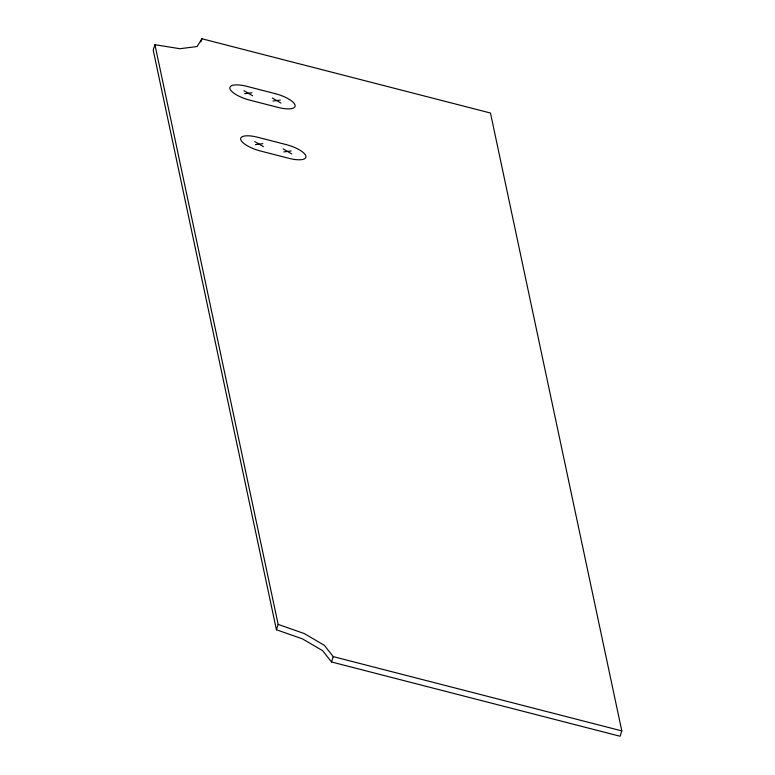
<?xml version="1.0" encoding="UTF-8"?>
<svg xmlns="http://www.w3.org/2000/svg" width="775" height="775" viewBox="0 0 775 775"><rect width="100%" height="100%" fill="white"/><g stroke="black" fill="none" stroke-linecap="round" stroke-linejoin="round"><path stroke-width="1.16" d="M154.922 44.708L153.198 50.065L276.423 629.755L302.473 638.881L322.632 650.671L331.506 661.976L620.077 736.25L621.802 730.893L490.468 113.024L201.897 38.75L197.083 46.539L179.897 48.718L154.922 44.708L278.147 624.398L276.423 629.755M200.861 41.966L201.897 38.75M331.506 661.976L333.221 656.619L324.357 645.313L304.197 633.524L278.147 624.398M244.619 93.707L252.001 92.777M272.965 101.002L280.347 100.072M255.44 144.615L262.822 143.675M283.786 151.91L291.168 150.97M333.221 656.619L621.802 730.893M272.325 98.008L280.986 103.065M243.98 90.714L252.64 95.771M283.146 148.907L291.807 153.973M254.801 141.612L263.461 146.678M275.193 93.639L246.847 86.345A19.317 6.219 17.8 0 0 229.884 88.495A19.317 6.219 17.8 0 0 249.773 100.13L278.118 107.434A19.317 6.219 17.8 0 0 295.081 105.284A19.317 6.219 17.8 0 0 275.193 93.639M286.014 144.547L257.668 137.252A19.317 6.219 17.8 0 0 240.705 139.403A19.317 6.219 17.8 0 0 260.594 151.038L288.939 158.333A19.317 6.219 17.8 0 0 305.902 156.182A19.317 6.219 17.8 0 0 286.014 144.547"/></g></svg>
